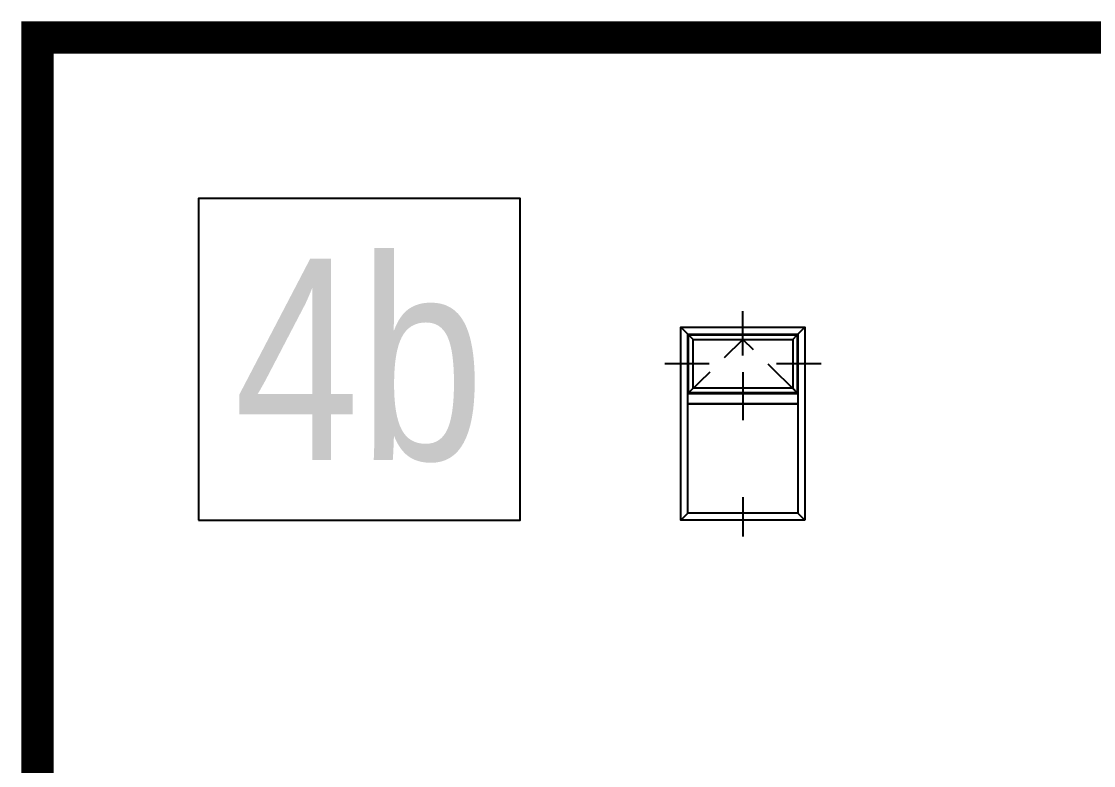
# Model space of a CAD drawing. Header units: millimetres. Extents: x -158 to 6343, y 4572 to 7765.
# Drawn here: x 2257 to 2590.3, y 5078.2 to 5309.4 of the extents above; entities that cross this region are included whole.
import ezdxf
from ezdxf.enums import TextEntityAlignment as Align

# ---------------------------------------------------------------- set-up
doc = ezdxf.new("R2010")
doc.units = ezdxf.units.MM
doc.header["$LTSCALE"] = 0.2
doc.linetypes.add('DASHED2', pattern=[9.525, 6.35, -3.175])
doc.layers.add('RI-LAYOUT', color=7, linetype='Continuous')
doc.layers.add('RI-TEXT-TECHN', color=7, linetype='Continuous')
doc.styles.add('T6', font='arial.ttf', dxfattribs={"width": 0.8, "height": 3.5})

# ---------------------------------------------------------------- blocks, each defined once
blk = doc.blocks.new('info-assembly-nr')
at = {"layer": 'RI-LAYOUT'}
blk.add_lwpolyline([(0, 0), (4, 0), (4, 4), (0, 4)], close=True, dxfattribs=at)
at = {"layer": 'RI-TEXT-TECHN', "style": 'T6', "width": 0.8}
blk.add_attdef('ASSEMBLY-NR', text='', height=2.5, dxfattribs=at).set_placement((2, 2), align=Align.MIDDLE_CENTER)

msp = doc.modelspace()

# ---------------------------------------------------------------- linework, layer by layer
at = {"layer": 'RI-LAYOUT'}
for p, q in [((2481.33, 5205.61), (2481.33, 5219.42)), ((2465.85, 5210.61), (2464.44, 5212.02)), ((2496.8, 5210.61), (2498.21, 5212.02)), ((2470.85, 5203.04), (2457.04, 5203.04)), ((2505.61, 5203.04), (2491.8, 5203.04)), ((2481.33, 5200.47), (2481.33, 5185.58)), ((2465.85, 5195.47), (2464.44, 5194.05)), ((2496.8, 5195.47), (2498.21, 5194.05)), ((2481.33, 5161.61), (2481.33, 5149.42))]:
    msp.add_line(p, q, dxfattribs=at)
at = {"layer": 'RI-LAYOUT', "const_width": 10}
msp.add_lwpolyline([(2262.04, 4725.84), (3060.89, 4725.84), (3060.89, 5304.42), (2262.04, 5304.42)], close=True, dxfattribs=at)
at = {"layer": 'RI-LAYOUT'}
for points in [[(2500.61, 5154.42), (2462.04, 5154.42), (2462.04, 5214.42), (2500.61, 5214.42), (2500.61, 5154.42)], [(2464.23, 5212.24), (2462.04, 5214.42)], [(2498.43, 5212.24), (2500.61, 5214.42)], [(2498.43, 5190.58), (2464.23, 5190.58), (2464.23, 5212.24), (2498.43, 5212.24), (2498.43, 5190.58)], [(2498.21, 5194.05), (2464.44, 5194.05), (2464.44, 5212.02), (2498.21, 5212.02), (2498.21, 5194.05)], [(2496.8, 5195.47), (2465.85, 5195.47), (2465.85, 5210.61), (2496.8, 5210.61), (2496.8, 5195.47)], [(2464.23, 5193.84), (2498.43, 5193.84)], [(2498.43, 5156.61), (2464.23, 5156.61), (2464.23, 5190.58), (2498.43, 5190.58), (2498.43, 5156.61)], [(2462.04, 5154.42), (2464.23, 5156.61)], [(2498.43, 5156.61), (2500.61, 5154.42)]]:
    msp.add_lwpolyline(points, dxfattribs=at)
at = {"layer": 'RI-LAYOUT', "linetype": 'DASHED2', "ltscale": 10, "flags": 128}
msp.add_lwpolyline([(2498.21, 5194.05), (2481.33, 5210.61), (2464.44, 5194.05)], dxfattribs=at)

# ---------------------------------------------------------------- block references
at = {"xscale": 25, "yscale": 25}
msp.add_blockref('info-assembly-nr', (2312.04, 5154.42), dxfattribs=at).add_auto_attribs({'ASSEMBLY-NR': '4b'})

doc.saveas('drawing.dxf')
